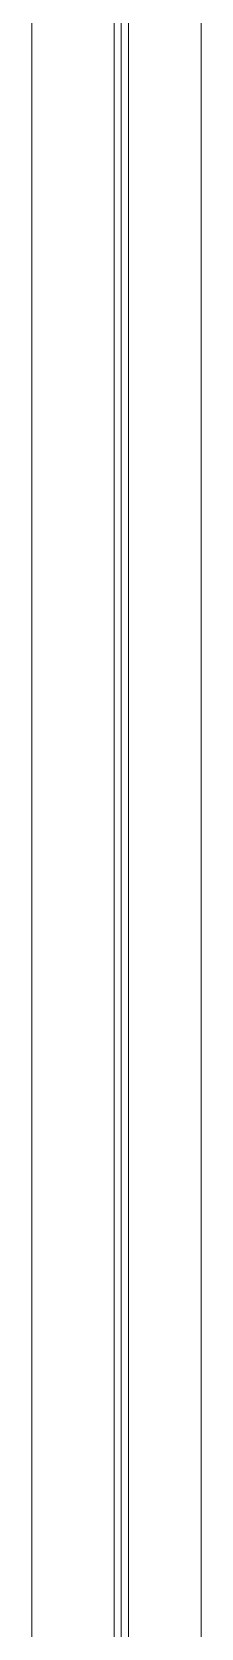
# Model space of a CAD drawing. Header units: inches. Extents: x -6 to 158, y 10 to 161.
# Drawn here: x 65.139 to 65.246, y 35.877 to 36.885 of the extents above; entities that cross this region are included whole.
import ezdxf

# ---------------------------------------------------------------- set-up
doc = ezdxf.new("R2010")
doc.units = ezdxf.units.IN
doc.header["$MEASUREMENT"] = 0
doc.linetypes.add('Grid Line', pattern=[22.225, 12.7, -3.175, 3.175, -3.175])
doc.layers.add('2', color=2, linetype='Continuous')
doc.layers.add('S-GRID', color=1, linetype='Continuous', lineweight=9)

msp = doc.modelspace()

# ---------------------------------------------------------------- linework, layer by layer
at = {"layer": '2', "lineweight": 18}
for p, q in [((65.1387, 37.3265), (65.1387, 35.2745)), ((65.1907, 35.2805), (65.1907, 37.3205))]:
    msp.add_line(p, q, dxfattribs=at)
at = {"layer": '2', "lineweight": 9}
for p, q in [((65.1952, 35.2845), (65.1952, 37.3105)), ((65.2457, 35.2845), (65.2457, 37.3105))]:
    msp.add_line(p, q, dxfattribs=at)
at = {"layer": 'S-GRID', "linetype": 'Grid Line'}
msp.add_line((65.1997, 32.2625), (65.1997, 39.9097), dxfattribs=at)

doc.saveas('drawing.dxf')
